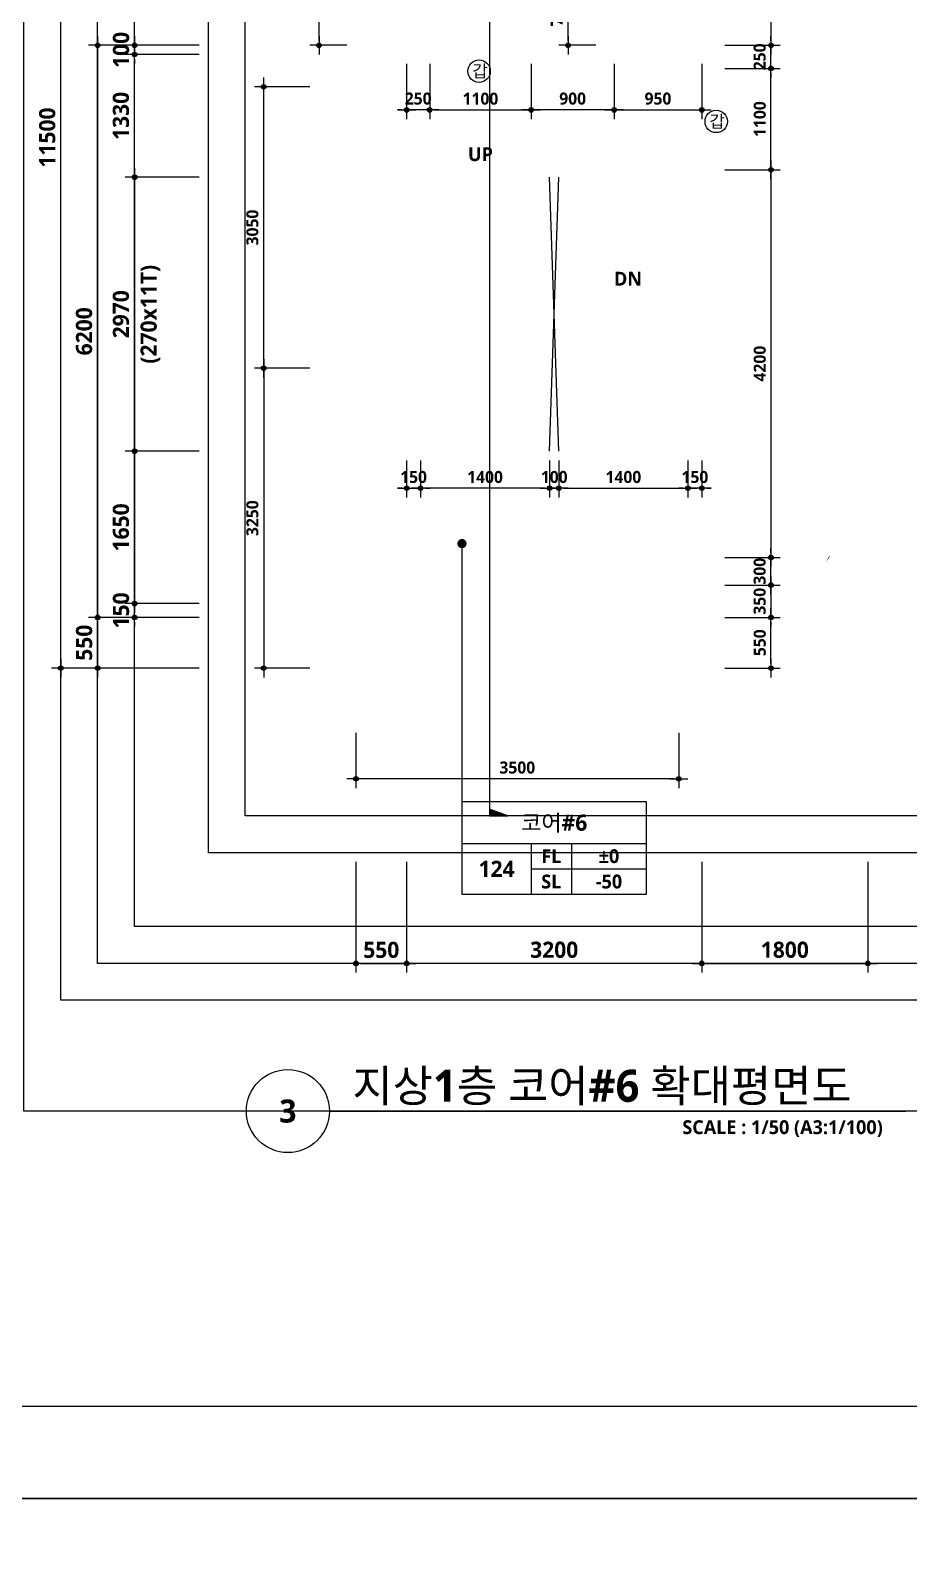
# Model space of a CAD drawing. Header units: millimetres. Extents: x -12482 to 126000, y 0 to 220200.
# Drawn here: x 24069 to 33594, y 148000 to 164413 of the extents above; entities that cross this region are included whole.
import ezdxf
from ezdxf.enums import TextEntityAlignment as Align

# ---------------------------------------------------------------- set-up
doc = ezdxf.new("R2010")
doc.units = ezdxf.units.MM
doc.header["$LTSCALE"] = 60
doc.linetypes.add('CEN', pattern=[62, 60, -1, 0, -1])
doc.layers.get('Defpoints').update_dxf_attribs({"color": 153})
for name, color, linetype in [('A-ANNO-DIM', 4, 'Continuous'), ('A-ANNO-GRA1', 7, 'Continuous'), ('A-ANNO-LEAD', 4, 'Continuous'), ('A-ANNO-SYMB', 7, 'Continuous'), ('A-ANNO-TEXT1', 7, 'Continuous'), ('A-ANNO-TEXT2', 3, 'Continuous'), ('A-ANNO-TITL', 7, 'Continuous'), ('A-FLOR-OPEN-BELO', 6, 'CEN'), ('A-ST-AXIS-DIM', 7, 'Continuous'), ('AA-MKXX', 3, 'Continuous'), ('AA-XXXX-TXT1', 2, 'Continuous')]:
    doc.layers.add(name, color=color, linetype=linetype)
for name, color, linetype, plot in [('Defpoint', 161, 'Continuous', False), ('G(그리드1)', 185, 'Continuous', False), ('G(그리드2)', 235, 'Continuous', False)]:
    doc.layers.add(name, color=color, linetype=linetype, plot=plot)
doc.styles.add('2020음성 1차', font='NanumGothicBold.ttf')
doc.styles.add('SH_나눔', font='')
doc.styles.add('SH_진천_나눔', font='')
doc.styles.get('SH_나눔').set_extended_font_data('NanumGothic', bold=True)
doc.styles.get('SH_진천_나눔').set_extended_font_data('NanumGothic', bold=True)
doc.dimstyles.new('SHP 50', dxfattribs={"dimscale": 50, "dimtxt": 3.5, "dimasz": 1, "dimexe": 2, "dimexo": 2, "dimgap": 1, "dimtad": 1, "dimdec": 0, "dimzin": 0, "dimdsep": 46, "dimtxsty": 'SH_진천_나눔', "dimblk": 'DIMDOT', "dimcen": 0.09, "dimclrd": 256, "dimclre": 256, "dimclrt": 3, "dimadec": 0, "dimazin": 1, "dimtfac": 1, "dimtdec": 0, "dimtix": 1, "dimtmove": 2, "dimatfit": 0, "dimldrblk": 'DIMDOT', "dimfxl": 1, "dimtolj": 1, "dimtzin": 0, "dimlwd": -1, "dimlwe": -1, "dimarcsym": 0})
doc.dimstyles.new('SHP 50내부', dxfattribs={"dimscale": 50, "dimtxt": 2.6, "dimasz": 1, "dimexe": 2, "dimexo": 2, "dimgap": 1, "dimtad": 1, "dimdec": 0, "dimzin": 0, "dimdsep": 46, "dimtxsty": '2020음성 1차', "dimblk": 'DIMDOT', "dimcen": 0.09, "dimclrd": 256, "dimclre": 256, "dimclrt": 3, "dimadec": 0, "dimazin": 1, "dimtfac": 1, "dimtdec": 0, "dimtix": 1, "dimtmove": 2, "dimatfit": 0, "dimldrblk": 'DIMDOT', "dimfxl": 1, "dimtolj": 1, "dimtzin": 0, "dimlwd": -1, "dimlwe": -1, "dimarcsym": 0})

# ---------------------------------------------------------------- blocks, each defined once
blk = doc.blocks.new('*U13165')
at = {"layer": 'A-ANNO-TITL'}
blk.add_line((0, 0), (6250, 0), dxfattribs=at)
blk.add_circle((-450, 0), 450, dxfattribs=at)
at = {"layer": 'AA-XXXX-TXT1', "style": 'SH_진천_나눔'}
blk.add_attdef('DWG.TITLE', (250, 100), '', height=350, dxfattribs=at)
at = {"layer": 'AA-XXXX-TXT1', "color": 7, "style": 'SH_진천_나눔'}
blk.add_attdef('NO1', text='', height=300, dxfattribs=at).set_placement((-450, 0), align=Align.MIDDLE)
at = {"layer": 'AA-XXXX-TXT1', "style": 'SH_진천_나눔'}
blk.add_attdef('SCALE', text='', height=150, dxfattribs=at).set_placement((6000, -100), align=Align.TOP_RIGHT)
blk = doc.blocks.new('DIMDOT')
at = {"color": 0}
blk.add_line((-2, 0), (2, 0), dxfattribs=at)
for radius in [0.5, 0.25]:
    blk.add_circle((0, 0), radius, dxfattribs=at)
blk = doc.blocks.new('*D18720')
at = {"layer": 'A-ST-AXIS-DIM'}
for p, q in [((25900, 164250), (24700, 164250)), ((24800, 164200), (24800, 158100)), ((25900, 158050), (24700, 158050))]:
    blk.add_line(p, q, dxfattribs=at)
at = {"layer": 'Defpoints', "color": 0}
for p in [(26000, 164250), (24800, 158050), (26000, 158050)]:
    blk.add_point(p, dxfattribs=at)
at = {"layer": 'A-ST-AXIS-DIM', "linetype": 'ByBlock', "xscale": 50, "yscale": 50, "zscale": 50}
for p, rotation in [((24800, 164250), 90), ((24800, 158050), 270)]:
    blk.add_blockref('DIMDOT', p, dxfattribs=dict(at, rotation=rotation))
at = {"layer": 'A-ST-AXIS-DIM', "color": 3, "insert": (24653, 161150), "char_height": 175, "attachment_point": 5, "rotation": 90, "style": 'SH_진천_나눔'}
blk.add_mtext('\\A1;6200', dxfattribs=at)
blk = doc.blocks.new('*D18721')
at = {"layer": 'A-ST-AXIS-DIM'}
for p, q in [((25900, 166350), (24700, 166350)), ((24800, 164300), (24800, 166300)), ((25900, 164250), (24700, 164250))]:
    blk.add_line(p, q, dxfattribs=at)
at = {"layer": 'Defpoints', "color": 0}
for p in [(24800, 166350), (26000, 166350), (26000, 164250)]:
    blk.add_point(p, dxfattribs=at)
at = {"layer": 'A-ST-AXIS-DIM', "linetype": 'ByBlock', "xscale": 50, "yscale": 50, "zscale": 50}
for p, rotation in [((24800, 166350), 90), ((24800, 164250), 270)]:
    blk.add_blockref('DIMDOT', p, dxfattribs=dict(at, rotation=rotation))
at = {"layer": 'A-ST-AXIS-DIM', "color": 3, "insert": (24654, 165300), "char_height": 175, "attachment_point": 5, "rotation": 90, "style": 'SH_진천_나눔'}
blk.add_mtext('\\A1;2100', dxfattribs=at)
blk = doc.blocks.new('*D18722')
at = {"layer": 'A-ST-AXIS-DIM'}
for p, q in [((25900, 158050), (24700, 158050)), ((24800, 158000), (24800, 157550)), ((25900, 157500), (24700, 157500))]:
    blk.add_line(p, q, dxfattribs=at)
at = {"layer": 'Defpoints', "color": 0}
for p in [(26000, 158050), (24800, 157500), (26000, 157500)]:
    blk.add_point(p, dxfattribs=at)
at = {"layer": 'A-ST-AXIS-DIM', "linetype": 'ByBlock', "xscale": 50, "yscale": 50, "zscale": 50}
for p, rotation in [((24800, 158050), 90), ((24800, 157500), 270)]:
    blk.add_blockref('DIMDOT', p, dxfattribs=dict(at, rotation=rotation))
at = {"layer": 'A-ST-AXIS-DIM', "color": 3, "insert": (24654, 157775), "char_height": 175, "attachment_point": 5, "rotation": 90, "style": 'SH_진천_나눔'}
blk.add_mtext('\\A1;550', dxfattribs=at)
blk = doc.blocks.new('*D18724')
at = {"layer": 'A-ST-AXIS-DIM'}
for p, q in [((25900, 169000), (24300, 169000)), ((24400, 157550), (24400, 168950)), ((25900, 157500), (24300, 157500))]:
    blk.add_line(p, q, dxfattribs=at)
at = {"layer": 'Defpoints', "color": 0}
for p in [(24400, 169000), (26000, 169000), (26000, 157500)]:
    blk.add_point(p, dxfattribs=at)
at = {"layer": 'A-ST-AXIS-DIM', "linetype": 'ByBlock', "xscale": 50, "yscale": 50, "zscale": 50}
for p, rotation in [((24400, 169000), 90), ((24400, 157500), 270)]:
    blk.add_blockref('DIMDOT', p, dxfattribs=dict(at, rotation=rotation))
at = {"layer": 'A-ST-AXIS-DIM', "color": 3, "insert": (24254, 163250), "char_height": 175, "attachment_point": 5, "rotation": 90, "style": 'SH_진천_나눔'}
blk.add_mtext('\\A1;11500', dxfattribs=at)
blk = doc.blocks.new('*D18729')
at = {"layer": 'A-ANNO-DIM'}
for p, q in [((30200, 164950), (29800, 164950)), ((29900, 164300), (29900, 164900)), ((30200, 164250), (29800, 164250))]:
    blk.add_line(p, q, dxfattribs=at)
at = {"layer": 'Defpoints', "color": 0}
for p in [(29900, 164950), (30300, 164950), (30300, 164250)]:
    blk.add_point(p, dxfattribs=at)
at = {"layer": 'A-ANNO-DIM', "linetype": 'ByBlock', "xscale": 50, "yscale": 50, "zscale": 50}
for p, rotation in [((29900, 164950), 90), ((29900, 164250), 270)]:
    blk.add_blockref('DIMDOT', p, dxfattribs=dict(at, rotation=rotation))
at = {"layer": 'A-ANNO-DIM', "color": 3, "insert": (29779, 164600), "char_height": 130, "attachment_point": 5, "rotation": 90, "style": '2020음성 1차'}
blk.add_mtext('\\A1;700', dxfattribs=at)
blk = doc.blocks.new('*D18731')
at = {"layer": 'A-ST-AXIS-DIM'}
for p, q in [((25900, 162820), (25100, 162820)), ((25200, 162770), (25200, 159900)), ((25900, 159850), (25100, 159850))]:
    blk.add_line(p, q, dxfattribs=at)
at = {"layer": 'Defpoints', "color": 0}
for p in [(26000, 162820), (25200, 159850), (26000, 159850)]:
    blk.add_point(p, dxfattribs=at)
at = {"layer": 'A-ST-AXIS-DIM', "linetype": 'ByBlock', "xscale": 50, "yscale": 50, "zscale": 50}
for p, rotation in [((25200, 162820), 90), ((25200, 159850), 270)]:
    blk.add_blockref('DIMDOT', p, dxfattribs=dict(at, rotation=rotation))
at = {"layer": 'A-ST-AXIS-DIM', "color": 3, "char_height": 175, "attachment_point": 5, "rotation": 90, "style": 'SH_진천_나눔'}
for s, insert in [('\\A1;(270x11T)', (25372, 161335)), ('\\A1;2970', (25053, 161335))]:
    blk.add_mtext(s, dxfattribs=dict(at, insert=insert))
blk = doc.blocks.new('*D18732')
at = {"layer": 'A-ST-AXIS-DIM'}
for p, q in [((25900, 159850), (25100, 159850)), ((25200, 159800), (25200, 158250)), ((25900, 158200), (25100, 158200))]:
    blk.add_line(p, q, dxfattribs=at)
at = {"layer": 'Defpoints', "color": 0}
for p in [(26000, 159850), (25200, 158200), (26000, 158200)]:
    blk.add_point(p, dxfattribs=at)
at = {"layer": 'A-ST-AXIS-DIM', "linetype": 'ByBlock', "xscale": 50, "yscale": 50, "zscale": 50}
for p, rotation in [((25200, 159850), 90), ((25200, 158200), 270)]:
    blk.add_blockref('DIMDOT', p, dxfattribs=dict(at, rotation=rotation))
at = {"layer": 'A-ST-AXIS-DIM', "color": 3, "insert": (25053, 159025), "char_height": 175, "attachment_point": 5, "rotation": 90, "style": 'SH_진천_나눔'}
blk.add_mtext('\\A1;1650', dxfattribs=at)
blk = doc.blocks.new('*D18733')
at = {"layer": 'A-ST-AXIS-DIM'}
for p, q in [((25900, 164150), (25100, 164150)), ((25200, 162870), (25200, 164100)), ((25900, 162820), (25100, 162820))]:
    blk.add_line(p, q, dxfattribs=at)
at = {"layer": 'Defpoints', "color": 0}
for p in [(25200, 164150), (26000, 164150), (26000, 162820)]:
    blk.add_point(p, dxfattribs=at)
at = {"layer": 'A-ST-AXIS-DIM', "linetype": 'ByBlock', "xscale": 50, "yscale": 50, "zscale": 50}
for p, rotation in [((25200, 164150), 90), ((25200, 162820), 270)]:
    blk.add_blockref('DIMDOT', p, dxfattribs=dict(at, rotation=rotation))
at = {"layer": 'A-ST-AXIS-DIM', "color": 3, "insert": (25053, 163485), "char_height": 175, "attachment_point": 5, "rotation": 90, "style": 'SH_진천_나눔'}
blk.add_mtext('\\A1;1330', dxfattribs=at)
blk = doc.blocks.new('*D18734')
at = {"layer": 'A-ST-AXIS-DIM'}
for p, q in [((25200, 164300), (25200, 164350)), ((25900, 164250), (25100, 164250)), ((25900, 164150), (25100, 164150)), ((25200, 164250), (25200, 164150)), ((25200, 164100), (25200, 164050))]:
    blk.add_line(p, q, dxfattribs=at)
at = {"layer": 'Defpoints', "color": 0}
for p in [(25200, 164150), (26000, 164250), (26000, 164150)]:
    blk.add_point(p, dxfattribs=at)
at = {"layer": 'A-ST-AXIS-DIM', "linetype": 'ByBlock', "xscale": 50, "yscale": 50, "zscale": 50}
for p, rotation in [((25200, 164250), 270), ((25200, 164150), 90)]:
    blk.add_blockref('DIMDOT', p, dxfattribs=dict(at, rotation=rotation))
at = {"layer": 'A-ST-AXIS-DIM', "color": 3, "insert": (25054, 164200), "char_height": 175, "attachment_point": 5, "rotation": 90, "style": 'SH_진천_나눔'}
blk.add_mtext('\\A1;100', dxfattribs=at)
blk = doc.blocks.new('*D18735')
at = {"layer": 'A-ST-AXIS-DIM'}
for p, q in [((25200, 158250), (25200, 158300)), ((25900, 158200), (25100, 158200)), ((25200, 158050), (25200, 158200)), ((25900, 158050), (25100, 158050)), ((25200, 158000), (25200, 157950))]:
    blk.add_line(p, q, dxfattribs=at)
at = {"layer": 'Defpoints', "color": 0}
for p in [(25200, 158200), (26000, 158200), (26000, 158050)]:
    blk.add_point(p, dxfattribs=at)
at = {"layer": 'A-ST-AXIS-DIM', "linetype": 'ByBlock', "xscale": 50, "yscale": 50, "zscale": 50}
for p, rotation in [((25200, 158200), 270), ((25200, 158050), 90)]:
    blk.add_blockref('DIMDOT', p, dxfattribs=dict(at, rotation=rotation))
at = {"layer": 'A-ST-AXIS-DIM', "color": 3, "insert": (25054, 158125), "char_height": 175, "attachment_point": 5, "rotation": 90, "style": 'SH_진천_나눔'}
blk.add_mtext('\\A1;150', dxfattribs=at)
blk = doc.blocks.new('*D18736')
at = {"layer": 'A-ANNO-DIM'}
for p, q in [((29700, 159750), (29700, 159350)), ((29800, 159750), (29800, 159350)), ((29650, 159450), (29600, 159450)), ((29800, 159450), (29700, 159450)), ((29850, 159450), (29900, 159450))]:
    blk.add_line(p, q, dxfattribs=at)
at = {"layer": 'Defpoints', "color": 0}
for p in [(29700, 159850), (29800, 159850), (29700, 159450)]:
    blk.add_point(p, dxfattribs=at)
at = {"layer": 'A-ANNO-DIM', "linetype": 'ByBlock', "xscale": 50, "yscale": 50, "zscale": 50}
blk.add_blockref('DIMDOT', (29700, 159450), dxfattribs=at)
at = {"layer": 'A-ANNO-DIM', "linetype": 'ByBlock', "xscale": 50, "yscale": 50, "zscale": 50, "rotation": 180}
blk.add_blockref('DIMDOT', (29800, 159450), dxfattribs=at)
at = {"layer": 'A-ANNO-DIM', "color": 3, "insert": (29750, 159571), "char_height": 130, "attachment_point": 5, "style": '2020음성 1차'}
blk.add_mtext('\\A1;100', dxfattribs=at)
blk = doc.blocks.new('*D18737')
at = {"layer": 'A-ANNO-DIM'}
for p, q in [((29800, 159750), (29800, 159350)), ((31200, 159750), (31200, 159350)), ((29850, 159450), (31150, 159450))]:
    blk.add_line(p, q, dxfattribs=at)
at = {"layer": 'Defpoints', "color": 0}
for p in [(29800, 159850), (31200, 159850), (31200, 159450)]:
    blk.add_point(p, dxfattribs=at)
at = {"layer": 'A-ANNO-DIM', "linetype": 'ByBlock', "xscale": 50, "yscale": 50, "zscale": 50, "rotation": 180}
blk.add_blockref('DIMDOT', (29800, 159450), dxfattribs=at)
at = {"layer": 'A-ANNO-DIM', "linetype": 'ByBlock', "xscale": 50, "yscale": 50, "zscale": 50}
blk.add_blockref('DIMDOT', (31200, 159450), dxfattribs=at)
at = {"layer": 'A-ANNO-DIM', "color": 3, "insert": (30500, 159571), "char_height": 130, "attachment_point": 5, "style": '2020음성 1차'}
blk.add_mtext('\\A1;1400', dxfattribs=at)
blk = doc.blocks.new('*D18738')
at = {"layer": 'A-ANNO-DIM'}
for p, q in [((31200, 159750), (31200, 159350)), ((31350, 159750), (31350, 159350)), ((31150, 159450), (31100, 159450)), ((31350, 159450), (31200, 159450)), ((31400, 159450), (31450, 159450))]:
    blk.add_line(p, q, dxfattribs=at)
at = {"layer": 'Defpoints', "color": 0}
for p in [(31200, 159850), (31350, 159850), (31200, 159450)]:
    blk.add_point(p, dxfattribs=at)
at = {"layer": 'A-ANNO-DIM', "linetype": 'ByBlock', "xscale": 50, "yscale": 50, "zscale": 50}
blk.add_blockref('DIMDOT', (31200, 159450), dxfattribs=at)
at = {"layer": 'A-ANNO-DIM', "linetype": 'ByBlock', "xscale": 50, "yscale": 50, "zscale": 50, "rotation": 180}
blk.add_blockref('DIMDOT', (31350, 159450), dxfattribs=at)
at = {"layer": 'A-ANNO-DIM', "color": 3, "insert": (31275, 159571), "char_height": 130, "attachment_point": 5, "style": '2020음성 1차'}
blk.add_mtext('\\A1;150', dxfattribs=at)
blk = doc.blocks.new('*D18739')
at = {"layer": 'A-ANNO-DIM'}
for p, q in [((28300, 159750), (28300, 159350)), ((29700, 159750), (29700, 159350)), ((29650, 159450), (28350, 159450))]:
    blk.add_line(p, q, dxfattribs=at)
at = {"layer": 'Defpoints', "color": 0}
for p in [(28300, 159850), (29700, 159850), (28300, 159450)]:
    blk.add_point(p, dxfattribs=at)
at = {"layer": 'A-ANNO-DIM', "linetype": 'ByBlock', "xscale": 50, "yscale": 50, "zscale": 50, "rotation": 180}
blk.add_blockref('DIMDOT', (28300, 159450), dxfattribs=at)
at = {"layer": 'A-ANNO-DIM', "linetype": 'ByBlock', "xscale": 50, "yscale": 50, "zscale": 50}
blk.add_blockref('DIMDOT', (29700, 159450), dxfattribs=at)
at = {"layer": 'A-ANNO-DIM', "color": 3, "insert": (29000, 159571), "char_height": 130, "attachment_point": 5, "style": '2020음성 1차'}
blk.add_mtext('\\A1;1400', dxfattribs=at)
blk = doc.blocks.new('*D18740')
at = {"layer": 'A-ANNO-DIM'}
for p, q in [((28150, 159750), (28150, 159350)), ((28300, 159750), (28300, 159350)), ((28100, 159450), (28050, 159450)), ((28150, 159450), (28300, 159450)), ((28350, 159450), (28400, 159450))]:
    blk.add_line(p, q, dxfattribs=at)
at = {"layer": 'Defpoints', "color": 0}
for p in [(28150, 159850), (28300, 159850), (28300, 159450)]:
    blk.add_point(p, dxfattribs=at)
at = {"layer": 'A-ANNO-DIM', "linetype": 'ByBlock', "xscale": 50, "yscale": 50, "zscale": 50}
blk.add_blockref('DIMDOT', (28150, 159450), dxfattribs=at)
at = {"layer": 'A-ANNO-DIM', "linetype": 'ByBlock', "xscale": 50, "yscale": 50, "zscale": 50, "rotation": 180}
blk.add_blockref('DIMDOT', (28300, 159450), dxfattribs=at)
at = {"layer": 'A-ANNO-DIM', "color": 3, "insert": (28225, 159571), "char_height": 130, "attachment_point": 5, "style": '2020음성 1차'}
blk.add_mtext('\\A1;150', dxfattribs=at)
blk = doc.blocks.new('*D18749')
at = {"layer": 'A-ANNO-DIM'}
for p, q in [((31600, 164000), (32200, 164000)), ((32100, 162950), (32100, 163950)), ((31600, 162900), (32200, 162900))]:
    blk.add_line(p, q, dxfattribs=at)
at = {"layer": 'Defpoints', "color": 0}
for p in [(31500, 164000), (32100, 164000), (31500, 162900)]:
    blk.add_point(p, dxfattribs=at)
at = {"layer": 'A-ANNO-DIM', "linetype": 'ByBlock', "xscale": 50, "yscale": 50, "zscale": 50}
for p, rotation in [((32100, 164000), 90), ((32100, 162900), 270)]:
    blk.add_blockref('DIMDOT', p, dxfattribs=dict(at, rotation=rotation))
at = {"layer": 'A-ANNO-DIM', "color": 3, "insert": (31979, 163450), "char_height": 130, "attachment_point": 5, "rotation": 90, "style": '2020음성 1차'}
blk.add_mtext('\\A1;1100', dxfattribs=at)
blk = doc.blocks.new('*D18750')
at = {"layer": 'A-ANNO-DIM'}
for p, q in [((32100, 164300), (32100, 164350)), ((31600, 164250), (32200, 164250)), ((32100, 164000), (32100, 164250)), ((31600, 164000), (32200, 164000)), ((32100, 163950), (32100, 163900))]:
    blk.add_line(p, q, dxfattribs=at)
at = {"layer": 'Defpoints', "color": 0}
for p in [(31500, 164250), (32100, 164250), (31500, 164000)]:
    blk.add_point(p, dxfattribs=at)
at = {"layer": 'A-ANNO-DIM', "linetype": 'ByBlock', "xscale": 50, "yscale": 50, "zscale": 50}
for p, rotation in [((32100, 164250), 270), ((32100, 164000), 90)]:
    blk.add_blockref('DIMDOT', p, dxfattribs=dict(at, rotation=rotation))
at = {"layer": 'A-ANNO-DIM', "color": 3, "insert": (31978, 164125), "char_height": 130, "attachment_point": 5, "rotation": 90, "style": '2020음성 1차'}
blk.add_mtext('\\A1;250', dxfattribs=at)
blk = doc.blocks.new('갑종 TEXT100')
at = {"layer": 'A-ANNO-SYMB'}
blk.add_circle((0, 0), 243, dxfattribs=at)
at = {"layer": 'A-ANNO-TITL', "style": '2020음성 1차'}
blk.add_text('갑 ', height=266.7, dxfattribs=at).set_placement((67, 0), align=Align.MIDDLE_CENTER)
blk = doc.blocks.new('*D18752')
at = {"layer": 'A-ANNO-DIM'}
for p, q in [((28400, 164050), (28400, 163450)), ((29500, 164050), (29500, 163450)), ((28450, 163550), (29450, 163550))]:
    blk.add_line(p, q, dxfattribs=at)
at = {"layer": 'Defpoints', "color": 0}
for p in [(28400, 164150), (29500, 164150), (29500, 163550)]:
    blk.add_point(p, dxfattribs=at)
at = {"layer": 'A-ANNO-DIM', "linetype": 'ByBlock', "xscale": 50, "yscale": 50, "zscale": 50, "rotation": 180}
blk.add_blockref('DIMDOT', (28400, 163550), dxfattribs=at)
at = {"layer": 'A-ANNO-DIM', "linetype": 'ByBlock', "xscale": 50, "yscale": 50, "zscale": 50}
blk.add_blockref('DIMDOT', (29500, 163550), dxfattribs=at)
at = {"layer": 'A-ANNO-DIM', "color": 3, "insert": (28950, 163671), "char_height": 130, "attachment_point": 5, "style": '2020음성 1차'}
blk.add_mtext('\\A1;1100', dxfattribs=at)
blk = doc.blocks.new('*D18753')
at = {"layer": 'A-ANNO-DIM'}
for p, q in [((28150, 164050), (28150, 163450)), ((28400, 164050), (28400, 163450)), ((28100, 163550), (28050, 163550)), ((28400, 163550), (28150, 163550)), ((28450, 163550), (28500, 163550))]:
    blk.add_line(p, q, dxfattribs=at)
at = {"layer": 'Defpoints', "color": 0}
for p in [(28150, 164150), (28400, 164150), (28150, 163550)]:
    blk.add_point(p, dxfattribs=at)
at = {"layer": 'A-ANNO-DIM', "linetype": 'ByBlock', "xscale": 50, "yscale": 50, "zscale": 50}
blk.add_blockref('DIMDOT', (28150, 163550), dxfattribs=at)
at = {"layer": 'A-ANNO-DIM', "linetype": 'ByBlock', "xscale": 50, "yscale": 50, "zscale": 50, "rotation": 180}
blk.add_blockref('DIMDOT', (28400, 163550), dxfattribs=at)
at = {"layer": 'A-ANNO-DIM', "color": 3, "insert": (28275, 163672), "char_height": 130, "attachment_point": 5, "style": '2020음성 1차'}
blk.add_mtext('\\A1;250', dxfattribs=at)
blk = doc.blocks.new('*D18754')
at = {"layer": 'A-ANNO-DIM'}
for p, q in [((29500, 164050), (29500, 163450)), ((30400, 164050), (30400, 163450)), ((30350, 163550), (29550, 163550))]:
    blk.add_line(p, q, dxfattribs=at)
at = {"layer": 'Defpoints', "color": 0}
for p in [(29500, 164150), (30400, 164150), (29500, 163550)]:
    blk.add_point(p, dxfattribs=at)
at = {"layer": 'A-ANNO-DIM', "linetype": 'ByBlock', "xscale": 50, "yscale": 50, "zscale": 50, "rotation": 180}
blk.add_blockref('DIMDOT', (29500, 163550), dxfattribs=at)
at = {"layer": 'A-ANNO-DIM', "linetype": 'ByBlock', "xscale": 50, "yscale": 50, "zscale": 50}
blk.add_blockref('DIMDOT', (30400, 163550), dxfattribs=at)
at = {"layer": 'A-ANNO-DIM', "color": 3, "insert": (29950, 163672), "char_height": 130, "attachment_point": 5, "style": '2020음성 1차'}
blk.add_mtext('\\A1;900', dxfattribs=at)
blk = doc.blocks.new('G$C9D92D8A7')
at = {"layer": 'A-ANNO-GRA1'}
for p, q in [((0, 11), (40, 11)), ((15, 11), (15, 0)), ((23.75, 11), (23.75, 0)), ((15, 5.5), (40, 5.5))]:
    blk.add_line(p, q, dxfattribs=at)
blk.add_lwpolyline([(0, 20), (0, 0), (40, 0), (40, 20)], close=True, dxfattribs=at)
at = {"style": '2020음성 1차'}
for tag, height, p in [('실명', 3.5, (20, 15.5)), ('마감레벨', 3, (31.875, 8.25)), ('실번호', 3.5, (7.5, 5.5)), ('구조레벨', 3, (31.875, 2.75))]:
    blk.add_attdef(tag, text='', height=height, dxfattribs=at).set_placement(p, align=Align.MIDDLE_CENTER)
at = {"layer": 'A-ANNO-TEXT1', "style": 'SH_나눔'}
for s, p in [('FL', (19.375, 8.25)), ('SL', (19.375, 2.75))]:
    blk.add_text(s, height=3, dxfattribs=at).set_placement(p, align=Align.MIDDLE)
blk = doc.blocks.new('*D18761')
at = {"layer": 'A-ST-AXIS-DIM'}
for p, q in [((27600, 155400), (27600, 154200)), ((28150, 155400), (28150, 154200)), ((27650, 154300), (28100, 154300))]:
    blk.add_line(p, q, dxfattribs=at)
at = {"layer": 'Defpoints', "color": 0}
for p in [(27600, 155500), (28150, 155500), (28150, 154300)]:
    blk.add_point(p, dxfattribs=at)
at = {"layer": 'A-ST-AXIS-DIM', "linetype": 'ByBlock', "xscale": 50, "yscale": 50, "zscale": 50, "rotation": 180}
blk.add_blockref('DIMDOT', (27600, 154300), dxfattribs=at)
at = {"layer": 'A-ST-AXIS-DIM', "linetype": 'ByBlock', "xscale": 50, "yscale": 50, "zscale": 50}
blk.add_blockref('DIMDOT', (28150, 154300), dxfattribs=at)
at = {"layer": 'A-ST-AXIS-DIM', "color": 3, "insert": (27875, 154446), "char_height": 175, "attachment_point": 5, "style": 'SH_진천_나눔'}
blk.add_mtext('\\A1;550', dxfattribs=at)
blk = doc.blocks.new('*D18762')
at = {"layer": 'A-ST-AXIS-DIM'}
for p, q in [((28150, 155400), (28150, 154200)), ((31350, 155400), (31350, 154200)), ((31300, 154300), (28200, 154300))]:
    blk.add_line(p, q, dxfattribs=at)
at = {"layer": 'Defpoints', "color": 0}
for p in [(28150, 155500), (31350, 155500), (28150, 154300)]:
    blk.add_point(p, dxfattribs=at)
at = {"layer": 'A-ST-AXIS-DIM', "linetype": 'ByBlock', "xscale": 50, "yscale": 50, "zscale": 50, "rotation": 180}
blk.add_blockref('DIMDOT', (28150, 154300), dxfattribs=at)
at = {"layer": 'A-ST-AXIS-DIM', "linetype": 'ByBlock', "xscale": 50, "yscale": 50, "zscale": 50}
blk.add_blockref('DIMDOT', (31350, 154300), dxfattribs=at)
at = {"layer": 'A-ST-AXIS-DIM', "color": 3, "insert": (29750, 154447), "char_height": 175, "attachment_point": 5, "style": 'SH_진천_나눔'}
blk.add_mtext('\\A1;3200', dxfattribs=at)
blk = doc.blocks.new('*D18763')
at = {"layer": 'A-ST-AXIS-DIM'}
for p, q in [((31350, 155400), (31350, 154200)), ((33150, 155400), (33150, 154200)), ((31400, 154300), (33100, 154300))]:
    blk.add_line(p, q, dxfattribs=at)
at = {"layer": 'Defpoints', "color": 0}
for p in [(31350, 155500), (33150, 155500), (33150, 154300)]:
    blk.add_point(p, dxfattribs=at)
at = {"layer": 'A-ST-AXIS-DIM', "linetype": 'ByBlock', "xscale": 50, "yscale": 50, "zscale": 50, "rotation": 180}
blk.add_blockref('DIMDOT', (31350, 154300), dxfattribs=at)
at = {"layer": 'A-ST-AXIS-DIM', "linetype": 'ByBlock', "xscale": 50, "yscale": 50, "zscale": 50}
blk.add_blockref('DIMDOT', (33150, 154300), dxfattribs=at)
at = {"layer": 'A-ST-AXIS-DIM', "color": 3, "insert": (32250, 154447), "char_height": 175, "attachment_point": 5, "style": 'SH_진천_나눔'}
blk.add_mtext('\\A1;1800', dxfattribs=at)
blk = doc.blocks.new('*D18764')
at = {"layer": 'A-ANNO-DIM'}
for p, q in [((27600, 156800), (27600, 156200)), ((31100, 156800), (31100, 156200)), ((31050, 156300), (27650, 156300))]:
    blk.add_line(p, q, dxfattribs=at)
at = {"layer": 'Defpoints', "color": 0}
for p in [(27600, 156900), (31100, 156900), (27600, 156300)]:
    blk.add_point(p, dxfattribs=at)
at = {"layer": 'A-ANNO-DIM', "linetype": 'ByBlock', "xscale": 50, "yscale": 50, "zscale": 50, "rotation": 180}
blk.add_blockref('DIMDOT', (27600, 156300), dxfattribs=at)
at = {"layer": 'A-ANNO-DIM', "linetype": 'ByBlock', "xscale": 50, "yscale": 50, "zscale": 50}
blk.add_blockref('DIMDOT', (31100, 156300), dxfattribs=at)
at = {"layer": 'A-ANNO-DIM', "color": 3, "insert": (29350, 156422), "char_height": 130, "attachment_point": 5, "style": '2020음성 1차'}
blk.add_mtext('\\A1;3500', dxfattribs=at)
blk = doc.blocks.new('*D18788')
at = {"layer": 'A-ANNO-DIM'}
for p, q in [((27100, 163800), (26500, 163800)), ((26600, 160800), (26600, 163750)), ((27100, 160750), (26500, 160750))]:
    blk.add_line(p, q, dxfattribs=at)
at = {"layer": 'Defpoints', "color": 0}
for p in [(26600, 163800), (27200, 163800), (27200, 160750)]:
    blk.add_point(p, dxfattribs=at)
at = {"layer": 'A-ANNO-DIM', "linetype": 'ByBlock', "xscale": 50, "yscale": 50, "zscale": 50}
for p, rotation in [((26600, 163800), 90), ((26600, 160750), 270)]:
    blk.add_blockref('DIMDOT', p, dxfattribs=dict(at, rotation=rotation))
at = {"layer": 'A-ANNO-DIM', "color": 3, "insert": (26478, 162275), "char_height": 130, "attachment_point": 5, "rotation": 90, "style": '2020음성 1차'}
blk.add_mtext('\\A1;3050', dxfattribs=at)
blk = doc.blocks.new('*D18789')
at = {"layer": 'A-ANNO-DIM'}
for p, q in [((27100, 160750), (26500, 160750)), ((26600, 160700), (26600, 157550)), ((27100, 157500), (26500, 157500))]:
    blk.add_line(p, q, dxfattribs=at)
at = {"layer": 'Defpoints', "color": 0}
for p in [(27200, 160750), (26600, 157500), (27200, 157500)]:
    blk.add_point(p, dxfattribs=at)
at = {"layer": 'A-ANNO-DIM', "linetype": 'ByBlock', "xscale": 50, "yscale": 50, "zscale": 50}
for p, rotation in [((26600, 160750), 90), ((26600, 157500), 270)]:
    blk.add_blockref('DIMDOT', p, dxfattribs=dict(at, rotation=rotation))
at = {"layer": 'A-ANNO-DIM', "color": 3, "insert": (26478, 159125), "char_height": 130, "attachment_point": 5, "rotation": 90, "style": '2020음성 1차'}
blk.add_mtext('\\A1;3250', dxfattribs=at)
blk = doc.blocks.new('*D18974')
at = {"layer": 'A-ANNO-DIM'}
for p, q in [((30400, 164050), (30400, 163450)), ((31350, 164050), (31350, 163450)), ((30450, 163550), (31300, 163550))]:
    blk.add_line(p, q, dxfattribs=at)
at = {"layer": 'Defpoints', "color": 0}
for p in [(30400, 164150), (31350, 164150), (31350, 163550)]:
    blk.add_point(p, dxfattribs=at)
at = {"layer": 'A-ANNO-DIM', "linetype": 'ByBlock', "xscale": 50, "yscale": 50, "zscale": 50, "rotation": 180}
blk.add_blockref('DIMDOT', (30400, 163550), dxfattribs=at)
at = {"layer": 'A-ANNO-DIM', "linetype": 'ByBlock', "xscale": 50, "yscale": 50, "zscale": 50}
blk.add_blockref('DIMDOT', (31350, 163550), dxfattribs=at)
at = {"layer": 'A-ANNO-DIM', "color": 3, "insert": (30875, 163672), "char_height": 130, "attachment_point": 5, "style": '2020음성 1차'}
blk.add_mtext('\\A1;950', dxfattribs=at)
blk = doc.blocks.new('*D21352')
at = {"layer": 'A-ANNO-DIM'}
for p, q in [((31600, 162900), (32200, 162900)), ((32100, 162850), (32100, 158750)), ((31600, 158700), (32200, 158700))]:
    blk.add_line(p, q, dxfattribs=at)
at = {"layer": 'Defpoints', "color": 0}
for p in [(31500, 162900), (31500, 158700), (32100, 158700)]:
    blk.add_point(p, dxfattribs=at)
at = {"layer": 'A-ANNO-DIM', "linetype": 'ByBlock', "xscale": 50, "yscale": 50, "zscale": 50}
for p, rotation in [((32100, 162900), 90), ((32100, 158700), 270)]:
    blk.add_blockref('DIMDOT', p, dxfattribs=dict(at, rotation=rotation))
at = {"layer": 'A-ANNO-DIM', "color": 3, "insert": (31979, 160800), "char_height": 130, "attachment_point": 5, "rotation": 90, "style": '2020음성 1차'}
blk.add_mtext('\\A1;4200', dxfattribs=at)
blk = doc.blocks.new('*D21353')
at = {"layer": 'A-ANNO-DIM'}
for p, q in [((32100, 158750), (32100, 158800)), ((31600, 158700), (32200, 158700)), ((32100, 158400), (32100, 158700)), ((31600, 158400), (32200, 158400)), ((32100, 158350), (32100, 158300))]:
    blk.add_line(p, q, dxfattribs=at)
at = {"layer": 'Defpoints', "color": 0}
for p in [(31500, 158700), (32100, 158700), (31500, 158400)]:
    blk.add_point(p, dxfattribs=at)
at = {"layer": 'A-ANNO-DIM', "linetype": 'ByBlock', "xscale": 50, "yscale": 50, "zscale": 50}
for p, rotation in [((32100, 158700), 270), ((32100, 158400), 90)]:
    blk.add_blockref('DIMDOT', p, dxfattribs=dict(at, rotation=rotation))
at = {"layer": 'A-ANNO-DIM', "color": 3, "insert": (31978, 158550), "char_height": 130, "attachment_point": 5, "rotation": 90, "style": '2020음성 1차'}
blk.add_mtext('\\A1;300', dxfattribs=at)
blk = doc.blocks.new('*D21354')
at = {"layer": 'A-ANNO-DIM'}
for p, q in [((31600, 158400), (32200, 158400)), ((32100, 158450), (32100, 158500)), ((32100, 158400), (32100, 158050)), ((31600, 158050), (32200, 158050)), ((32100, 158000), (32100, 157950))]:
    blk.add_line(p, q, dxfattribs=at)
at = {"layer": 'Defpoints', "color": 0}
for p in [(31500, 158400), (31500, 158050), (32100, 158050)]:
    blk.add_point(p, dxfattribs=at)
at = {"layer": 'A-ANNO-DIM', "linetype": 'ByBlock', "xscale": 50, "yscale": 50, "zscale": 50}
for p, rotation in [((32100, 158400), 269.9999999999642), ((32100, 158050), 89.99999999996427)]:
    blk.add_blockref('DIMDOT', p, dxfattribs=dict(at, rotation=rotation))
at = {"layer": 'A-ANNO-DIM', "color": 3, "insert": (31978, 158225), "char_height": 130, "attachment_point": 5, "rotation": 90, "style": '2020음성 1차'}
blk.add_mtext('\\A1;350', dxfattribs=at)
blk = doc.blocks.new('*D21355')
at = {"layer": 'A-ANNO-DIM'}
for p, q in [((31600, 158050), (32200, 158050)), ((32100, 157550), (32100, 158000)), ((31600, 157500), (32200, 157500))]:
    blk.add_line(p, q, dxfattribs=at)
at = {"layer": 'Defpoints', "color": 0}
for p in [(31500, 158050), (32100, 158050), (31500, 157500)]:
    blk.add_point(p, dxfattribs=at)
at = {"layer": 'A-ANNO-DIM', "linetype": 'ByBlock', "xscale": 50, "yscale": 50, "zscale": 50}
for p, rotation in [((32100, 158050), 90.00000000003563), ((32100, 157500), 270.0000000000356)]:
    blk.add_blockref('DIMDOT', p, dxfattribs=dict(at, rotation=rotation))
at = {"layer": 'A-ANNO-DIM', "color": 3, "insert": (31979, 157775), "char_height": 130, "attachment_point": 5, "rotation": 90, "style": '2020음성 1차'}
blk.add_mtext('\\A1;550', dxfattribs=at)
blk = doc.blocks.new('*D21356')
at = {"layer": 'A-ANNO-DIM'}
for p, q in [((31600, 166350), (32200, 166350)), ((32100, 166300), (32100, 164300)), ((31600, 164250), (32200, 164250))]:
    blk.add_line(p, q, dxfattribs=at)
at = {"layer": 'Defpoints', "color": 0}
for p in [(31500, 166350), (31500, 164250), (32100, 164250)]:
    blk.add_point(p, dxfattribs=at)
at = {"layer": 'A-ANNO-DIM', "linetype": 'ByBlock', "xscale": 50, "yscale": 50, "zscale": 50}
for p, rotation in [((32100, 166350), 90), ((32100, 164250), 270)]:
    blk.add_blockref('DIMDOT', p, dxfattribs=dict(at, rotation=rotation))
at = {"layer": 'A-ANNO-DIM', "color": 3, "insert": (31979, 165300), "char_height": 130, "attachment_point": 5, "rotation": 90, "style": '2020음성 1차'}
blk.add_mtext('\\A1;2100', dxfattribs=at)
blk = doc.blocks.new('*D21358')
at = {"layer": 'A-ANNO-DIM'}
for p, q in [((27500, 166300), (27100, 166300)), ((27200, 164300), (27200, 166250)), ((27500, 164250), (27100, 164250))]:
    blk.add_line(p, q, dxfattribs=at)
at = {"layer": 'Defpoints', "color": 0}
for p in [(27200, 166300), (27600, 166300), (27600, 164250)]:
    blk.add_point(p, dxfattribs=at)
at = {"layer": 'A-ANNO-DIM', "linetype": 'ByBlock', "xscale": 50, "yscale": 50, "zscale": 50}
for p, rotation in [((27200, 166300), 90), ((27200, 164250), 270)]:
    blk.add_blockref('DIMDOT', p, dxfattribs=dict(at, rotation=rotation))
at = {"layer": 'A-ANNO-DIM', "color": 3, "insert": (27078, 165275), "char_height": 130, "attachment_point": 5, "rotation": 90, "style": '2020음성 1차'}
blk.add_mtext('\\A1;2050', dxfattribs=at)
blk = doc.blocks.new('*U22506')
at = {"layer": 'AA-MKXX'}
blk.add_hatch(color=256, dxfattribs=at).paths.add_polyline_path([(41300, 600), (41090, 0), (41300, 0)])
at = {"layer": 'AA-MKXX', "linetype": 'CEN', "ltscale": 300}
blk.add_line((900, 0), (41300, 0), dxfattribs=at)
at = {"layer": 'AA-MKXX'}
blk.add_lwpolyline([(41300, 0), (41300, 600), (41090, 0)], close=True, dxfattribs=at)

msp = doc.modelspace()

# ---------------------------------------------------------------- linework, layer by layer
at = {"const_width": 50}
msp.add_lwpolyline([(28750, 158825, 1), (28750, 158875, 1)], format="xyb", close=True, dxfattribs=at)
msp.add_lwpolyline([(28750, 158850), (28750, 156050)])
at = {"layer": 'A-ANNO-LEAD', "elevation": 103000}
msp.add_lwpolyline([(32732.4, 158700, 0, 37.5, 0), (32785.9, 158804.7, 0, 0, 0), (33188.9, 159489.5, 0, 0, 0), (33356, 159489.5, 0, 0, 0)], format="xyseb", dxfattribs=at)
at = {"layer": 'A-FLOR-OPEN-BELO'}
for p, q in [((29700, 159850), (29800, 162820)), ((29800, 159850), (29700, 162820))]:
    msp.add_line(p, q, dxfattribs=at)
at = {"layer": 'Defpoint'}
for points in [[(0, 178200), (42000, 178200), (42000, 148500), (0, 148500)], [(1000, 149500), (36500, 149500), (36500, 177200), (1000, 177200)], [(0, 148500), (42000, 148500), (42000, 118800), (0, 118800)]]:
    msp.add_lwpolyline(points, close=True, dxfattribs=at)
at = {"layer": 'G(그리드1)'}
for points in [[(36875, 152700), (24000, 152700), (24000, 174000), (36875, 174000)], [(36475, 153900), (24400, 153900), (24400, 173600), (36475, 173600)], [(36075, 154300), (24800, 154300), (24800, 173200), (36075, 173200)], [(35675, 154700), (25200, 154700), (25200, 172800), (35675, 172800)], [(34875, 155500), (26000, 155500), (26000, 171600), (34875, 171600)]]:
    msp.add_lwpolyline(points, close=True, dxfattribs=at)
at = {"layer": 'G(그리드2)'}
msp.add_lwpolyline([(34475, 155900), (26400, 155900), (26400, 171200), (34475, 171200)], close=True, dxfattribs=at)

# ---------------------------------------------------------------- block references
at = {"xscale": 0.3333333333333333, "yscale": 0.3333333333333333, "zscale": 0.3333333333333333, "rotation": 270.0000000000003}
msp.add_blockref('*U22506', (29048.1, 169666.7), dxfattribs=at)
at = {"xscale": 0.5, "yscale": 0.5, "zscale": 0.5}
for p in [(28935, 163970), (31506.4, 163425)]:
    msp.add_blockref('갑종 TEXT100', p, dxfattribs=at)
ref = msp.add_blockref('*U13165', (27312.5, 152700))
ref.add_attrib('SCALE', 'SCALE : 1/50 (A3:1/100)', dxfattribs={"layer": 'A-ANNO-TITL', "height": 150, "style": 'SH_진천_나눔'}).set_placement((33312.5, 152600), align=Align.TOP_RIGHT)
ref.add_attrib('DWG.TITLE', '지상1층 코어#6 확대평면도', (27562.5, 152800), dxfattribs={"layer": 'A-ANNO-TITL', "height": 347.908, "style": 'SH_진천_나눔'})
ref.add_attrib('NO1', '3', dxfattribs={"layer": 'A-ANNO-TITL', "color": 7, "height": 250, "style": 'SH_진천_나눔'}).set_placement((26862.5, 152700), align=Align.MIDDLE)
at = {"layer": 'A-ANNO-TEXT1'}
ref = msp.add_blockref('G$C9D92D8A7', (28750, 155050), dxfattribs=dict(at, xscale=50, yscale=50, zscale=50))
ref.add_attrib('실명', '코어#6', dxfattribs={"layer": 'A-ANNO-TEXT2', "height": 175, "style": '2020음성 1차'}).set_placement((29750, 155825, 68666.7), align=Align.MIDDLE_CENTER)
ref.add_attrib('실번호', '124', dxfattribs={"layer": 'A-ANNO-TEXT2', "height": 175, "style": '2020음성 1차'}).set_placement((29125, 155325, 68666.7), align=Align.MIDDLE_CENTER)
ref.add_attrib('마감레벨', '%%p0', dxfattribs={"height": 150, "style": '2020음성 1차'}).set_placement((30343.7, 155462.5, 68666.7), align=Align.MIDDLE_CENTER)
ref.add_attrib('구조레벨', '-50', dxfattribs={"height": 150, "style": '2020음성 1차'}).set_placement((30343.7, 155187.5, 68666.7), align=Align.MIDDLE_CENTER)

# ---------------------------------------------------------------- texts
at = {"layer": 'A-ANNO-TEXT1', "style": 'SH_진천_나눔'}
for s, p in [('UP', (28950, 163070)), ('DN', (30550, 161720))]:
    msp.add_text(s, height=150, dxfattribs=at).set_placement(p, align=Align.MIDDLE_CENTER)

# ---------------------------------------------------------------- dimensions: what is measured, and where the dimension line sits
at = {"layer": 'A-ANNO-DIM'}
for base, p1, p2, angle, picture, middle in [((32100, 164250, 103000), (31500, 166350, 103000), (31500, 164250, 103000), 270, '*D21356', (31978.5, 165300, 103000)), ((27200, 166300, 103000), (27600, 164250, 103000), (27600, 166300, 103000), 90, '*D21358', (27078.4, 165275, 103000)), ((29900, 164950), (30300, 164250), (30300, 164950), 90, '*D18729', (29778.7, 164600)), ((32100, 164250, 103000), (31500, 164000, 103000), (31500, 164250, 103000), 90, '*D18750', (31978.4, 164125, 103000)), ((28150, 163550), (28400, 164150), (28150, 164150), 180, '*D18753', (28275, 163671.6)), ((29500, 163550), (28400, 164150), (29500, 164150), 0, '*D18752', (28950, 163671.3)), ((29500, 163550), (30400, 164150), (29500, 164150), 180, '*D18754', (29950, 163671.7)), ((31350, 163550), (30400, 164150), (31350, 164150), 0, '*D18974', (30875, 163671.7)), ((32100, 164000, 103000), (31500, 162900, 103000), (31500, 164000, 103000), 90, '*D18749', (31978.7, 163450, 103000)), ((26600, 163800), (27200, 160750), (27200, 163800), 90, '*D18788', (26478.3, 162275)), ((32100, 158700, 103000), (31500, 162900, 103000), (31500, 158700, 103000), 270, '*D21352', (31978.5, 160800, 103000)), ((26600, 157500), (27200, 160750), (27200, 157500), 270, '*D18789', (26478.3, 159125)), ((28300, 159450), (29700, 159850), (28300, 159850), 180, '*D18739', (29000, 159571.3)), ((29700, 159450), (29800, 159850), (29700, 159850), 180, '*D18736', (29750, 159571.3)), ((31200, 159450), (31350, 159850), (31200, 159850), 180, '*D18738', (31275, 159571.5)), ((32100, 158700, 103000), (31500, 158400, 103000), (31500, 158700, 103000), 90, '*D21353', (31978.3, 158550, 103000)), ((32100, 158050, 103000), (31500, 158400, 103000), (31500, 158050, 103000), 270, '*D21354', (31978.3, 158225, 103000)), ((32100, 158050, 103000), (31500, 157500, 103000), (31500, 158050, 103000), 90, '*D21355', (31978.5, 157775, 103000)), ((27600, 156300), (31100, 156900), (27600, 156900), 180, '*D18764', (29350, 156421.7))]:
    dim = msp.add_linear_dim(base=base, p1=p1, p2=p2, angle=angle, dimstyle='SHP 50내부', override={"dimtxsty": '2020음성 1차', "dimldrblk": 'DIMDOT'}, dxfattribs=at)
    dim.commit()
    dim.dimension.update_dxf_attribs({"geometry": picture, "text_midpoint": middle})
for base, p1, p2, picture, middle in [((28300, 159450), (28150, 159850), (28300, 159850), '*D18740', (28225, 159571.5)), ((31200, 159450), (29800, 159850), (31200, 159850), '*D18737', (30500, 159571.3))]:
    dim = msp.add_linear_dim(base=base, p1=p1, p2=p2, dimstyle='SHP 50내부', override={"dimtxsty": '2020음성 1차', "dimldrblk": 'DIMDOT'}, dxfattribs=at)
    dim.commit()
    dim.dimension.update_dxf_attribs({"geometry": picture, "text_midpoint": middle})
at = {"layer": 'A-ST-AXIS-DIM'}
for base, p1, p2, angle, picture, middle in [((24400, 169000), (26000, 157500), (26000, 169000), 90, '*D18724', (24253.8, 163250)), ((24800, 166350), (26000, 164250), (26000, 166350), 90, '*D18721', (24653.8, 165300)), ((24800, 158050), (26000, 164250), (26000, 158050), 270, '*D18720', (24653.4, 161150)), ((24800, 157500), (26000, 158050), (26000, 157500), 270, '*D18722', (24653.8, 157775)), ((28150, 154300), (31350, 155500), (28150, 155500), 180, '*D18762', (29750, 154446.6))]:
    dim = msp.add_linear_dim(base=base, p1=p1, p2=p2, angle=angle, dimstyle='SHP 50', dxfattribs=at)
    dim.commit()
    dim.dimension.update_dxf_attribs({"geometry": picture, "text_midpoint": middle})
for base, p1, p2, angle, picture, middle in [((25200, 164150), (26000, 164250), (26000, 164150), 90, '*D18734', (25054, 164200)), ((25200, 164150), (26000, 162820), (26000, 164150), 270, '*D18733', (25053.4, 163485)), ((25200, 158200), (26000, 159850), (26000, 158200), 90, '*D18732', (25053.4, 159025)), ((25200, 158200), (26000, 158050), (26000, 158200), 270, '*D18735', (25053.8, 158125))]:
    dim = msp.add_linear_dim(base=base, p1=p1, p2=p2, angle=angle, dimstyle='SHP 50', override={"dimtxsty": 'SH_진천_나눔', "dimldrblk": 'DIMDOT'}, dxfattribs=at)
    dim.commit()
    dim.dimension.update_dxf_attribs({"geometry": picture, "text_midpoint": middle})
dim = msp.add_linear_dim(base=(25200, 159850), p1=(26000, 162820), p2=(26000, 159850), angle=90, text='<>\\X(270x11T)', dimstyle='SHP 50', override={"dimtxsty": 'SH_진천_나눔', "dimldrblk": 'DIMDOT'}, dxfattribs=at)
dim.commit()
dim.dimension.update_dxf_attribs({"geometry": '*D18731', "text_midpoint": (25200, 161335)})
for base, p1, p2, picture, middle in [((28150, 154300), (27600, 155500), (28150, 155500), '*D18761', (27875, 154446.2)), ((33150, 154300), (31350, 155500), (33150, 155500), '*D18763', (32250, 154446.6))]:
    dim = msp.add_linear_dim(base=base, p1=p1, p2=p2, dimstyle='SHP 50', dxfattribs=at)
    dim.commit()
    dim.dimension.update_dxf_attribs({"geometry": picture, "text_midpoint": middle})

doc.saveas('drawing.dxf')
